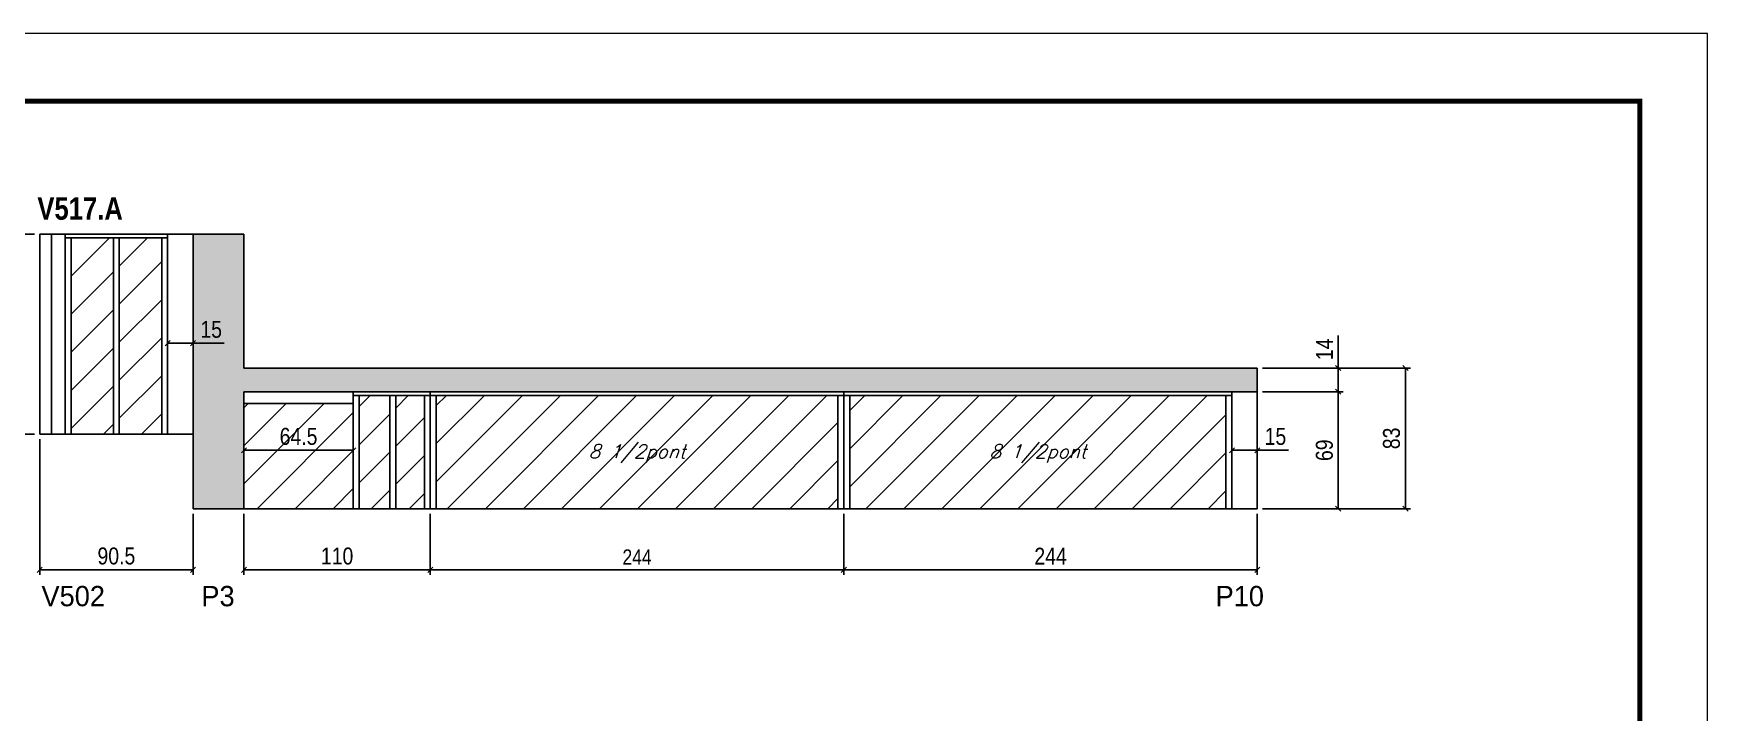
# Model space of a CAD drawing. Extents: x 13154 to 22413, y 1253 to 30260.
# Drawn here: x 15250 to 16238, y 23726 to 24126 of the extents above; entities that cross this region are included whole.
import ezdxf

# ---------------------------------------------------------------- set-up
doc = ezdxf.new("R2010")
doc.units = 0
doc.linetypes.add('DASHED', pattern=[0.75, 0.5, -0.25])
for name, color, linetype in [('5', 5, 'Continuous'), ('COTA', 241, 'Continuous'), ('NOMENCLATURA', 7, 'Continuous'), ('Painéis', 200, 'Continuous'), ('SARR_2.2x7', 40, 'Continuous'), ('SARR_3.5x7', 81, 'Continuous'), ('texto', 7, 'Continuous')]:
    doc.layers.add(name, color=color, linetype=linetype)
for name, color, linetype, lineweight in [('Folhas', 255, 'Continuous', 9), ('Hachura', 251, 'Continuous', 9), ('SARRAFO DE PRESSAO', 251, 'DASHED', 9)]:
    doc.layers.add(name, color=color, linetype=linetype, lineweight=lineweight)
doc.styles.add('COTA TECNICA', font='techl___.ttf', dxfattribs={"height": 10})
doc.styles.add('COTA TECNICA-50', font='techl___.ttf', dxfattribs={"height": 9})
doc.styles.add('Romans', font='romans.shx')
doc.styles.add('ROMAS860', font='ROMAS860.SHX')
doc.styles.add('TECNICA', font='techb___.ttf', dxfattribs={"height": 10})
doc.dimstyles.new('COTA PAINEL-50', dxfattribs={"dimtxt": 9, "dimasz": 3, "dimexe": 3, "dimexo": 3, "dimgap": 3, "dimtad": 1, "dimdec": 1, "dimzin": 12, "dimdsep": 46, "dimtxsty": 'COTA TECNICA-50', "dimblk1": 'OBLIQUE', "dimblk2": 'OBLIQUE', "dimsah": 1, "dimcen": 0.9, "dimclrd": 4, "dimclre": 4, "dimclrt": 240, "dimadec": 1, "dimazin": 3, "dimtfac": 1, "dimtdec": 1, "dimtmove": 0, "dimatfit": 3, "dimfxl": 1, "dimtolj": 1, "dimtzin": 12, "dimarcsym": 0})
doc.dimstyles.new('PAINEL', dxfattribs={"dimtxt": 10, "dimasz": 3, "dimexe": 3, "dimexo": 3, "dimgap": 3, "dimtad": 1, "dimdec": 1, "dimzin": 12, "dimdsep": 46, "dimtxsty": 'COTA TECNICA', "dimblk1": 'OBLIQUE', "dimblk2": 'OBLIQUE', "dimsah": 1, "dimcen": 0.9, "dimclrd": 4, "dimclre": 4, "dimclrt": 240, "dimadec": 1, "dimazin": 3, "dimtfac": 1, "dimtdec": 1, "dimtmove": 0, "dimatfit": 3, "dimfxl": 1, "dimtolj": 1, "dimtzin": 12, "dimarcsym": 0})

# ---------------------------------------------------------------- blocks, each defined once
blk = doc.blocks.new('9999999999')
at = {"layer": 'Folhas'}
blk.add_lwpolyline([(98138.98, 34190.21), (99623.98, 34190.21), (99623.98, 35240.21), (98138.98, 35240.21)], close=True, dxfattribs=at)
at = {"layer": 'Folhas', "color": 30, "const_width": 3}
blk.add_lwpolyline([(98213.98, 34230.21), (99583.98, 34230.21), (99583.98, 35200.21), (98213.98, 35200.21)], close=True, dxfattribs=at)
blk = doc.blocks.new('_Oblique')
at = {"color": 0, "linetype": 'ByBlock', "lineweight": -2}
blk.add_line((-0.5, -0.5), (0.5, 0.5), dxfattribs=at)
blk = doc.blocks.new('*D523')
at = {"layer": 'COTA', "color": 4, "lineweight": -2, "transparency": 16777216}
for p, q in [((15253.72, 23886.88), (15253.72, 23806.79)), ((15344.22, 23842.88), (15344.22, 23806.79)), ((15344.22, 23809.79), (15253.72, 23809.79))]:
    blk.add_line(p, q, dxfattribs=at)
at = {"layer": 'Defpoints', "color": 0, "transparency": 16777216}
for p in [(15253.72, 23889.88), (15344.22, 23845.88), (15253.72, 23809.79)]:
    blk.add_point(p, dxfattribs=at)
at = {"layer": 'COTA', "color": 4, "lineweight": -2, "transparency": 16777216, "xscale": 3, "yscale": 3, "zscale": 3, "rotation": 180}
blk.add_blockref('_Oblique', (15253.72, 23809.79), dxfattribs=at)
at = {"layer": 'COTA', "color": 4, "lineweight": -2, "transparency": 16777216, "xscale": 3, "yscale": 3, "zscale": 3}
blk.add_blockref('_Oblique', (15344.22, 23809.79), dxfattribs=at)
at = {"layer": 'COTA', "color": 240, "transparency": 16777216, "insert": (15298.97, 23817.93), "char_height": 10, "attachment_point": 5, "style": 'COTA TECNICA'}
blk.add_mtext('\\A1;90.5', dxfattribs=at)
blk = doc.blocks.new('*D524')
at = {"layer": 'COTA', "color": 4, "lineweight": -2, "transparency": 16777216}
for p, q in [((15329.22, 23945.88), (15329.22, 23940.55)), ((15344.22, 23945.88), (15344.22, 23940.55)), ((15329.22, 23943.55), (15344.22, 23943.55)), ((15344.22, 23943.55), (15362.59, 23943.55))]:
    blk.add_line(p, q, dxfattribs=at)
at = {"layer": 'Defpoints', "color": 0, "transparency": 16777216}
for p in [(15329.22, 23948.88), (15344.22, 23948.88), (15344.22, 23943.55)]:
    blk.add_point(p, dxfattribs=at)
at = {"layer": 'COTA', "color": 4, "lineweight": -2, "transparency": 16777216, "xscale": 3, "yscale": 3, "zscale": 3, "rotation": 180}
blk.add_blockref('_Oblique', (15329.22, 23943.55), dxfattribs=at)
at = {"layer": 'COTA', "color": 4, "lineweight": -2, "transparency": 16777216, "xscale": 3, "yscale": 3, "zscale": 3}
blk.add_blockref('_Oblique', (15344.22, 23943.55), dxfattribs=at)
at = {"layer": 'COTA', "color": 240, "transparency": 16777216, "insert": (15354.91, 23951.66), "char_height": 10, "attachment_point": 5, "style": 'COTA TECNICA'}
blk.add_mtext('\\A1;15', dxfattribs=at)
blk = doc.blocks.new('*D519')
at = {"layer": 'COTA', "color": 4, "linetype": 'ByBlock', "lineweight": -2, "transparency": 16777216}
for p, q in [((15484.22, 23842.88), (15484.22, 23806.79)), ((15728.22, 23842.88), (15728.22, 23806.79)), ((15728.22, 23809.79), (15484.22, 23809.79))]:
    blk.add_line(p, q, dxfattribs=at)
at = {"layer": 'Defpoints', "color": 0, "linetype": 'ByBlock', "transparency": 16777216}
for p in [(15484.22, 23845.88), (15728.22, 23845.88), (15484.22, 23809.79)]:
    blk.add_point(p, dxfattribs=at)
at = {"layer": 'COTA', "color": 4, "linetype": 'ByBlock', "lineweight": -2, "transparency": 16777216, "xscale": 3, "yscale": 3, "zscale": 3, "rotation": 180}
blk.add_blockref('_Oblique', (15484.22, 23809.79), dxfattribs=at)
at = {"layer": 'COTA', "color": 4, "linetype": 'ByBlock', "lineweight": -2, "transparency": 16777216, "xscale": 3, "yscale": 3, "zscale": 3}
blk.add_blockref('_Oblique', (15728.22, 23809.79), dxfattribs=at)
at = {"layer": 'COTA', "color": 240, "linetype": 'ByBlock', "transparency": 16777216, "insert": (15606.22, 23817.36), "char_height": 9, "attachment_point": 5, "style": 'COTA TECNICA-50'}
blk.add_mtext('\\A1;244', dxfattribs=at)
blk = doc.blocks.new('*D525')
at = {"layer": 'COTA', "color": 4, "linetype": 'ByBlock', "lineweight": -2, "transparency": 16777216}
for p, q in [((15728.22, 23842.88), (15728.22, 23806.79)), ((15972.22, 23842.88), (15972.22, 23806.79)), ((15728.22, 23809.79), (15972.22, 23809.79))]:
    blk.add_line(p, q, dxfattribs=at)
at = {"layer": 'Defpoints', "color": 0, "linetype": 'ByBlock', "transparency": 16777216}
for p in [(15728.22, 23845.88), (15972.22, 23845.88), (15972.22, 23809.79)]:
    blk.add_point(p, dxfattribs=at)
at = {"layer": 'COTA', "color": 4, "linetype": 'ByBlock', "lineweight": -2, "transparency": 16777216, "xscale": 3, "yscale": 3, "zscale": 3, "rotation": 180}
blk.add_blockref('_Oblique', (15728.22, 23809.79), dxfattribs=at)
at = {"layer": 'COTA', "color": 4, "linetype": 'ByBlock', "lineweight": -2, "transparency": 16777216, "xscale": 3, "yscale": 3, "zscale": 3}
blk.add_blockref('_Oblique', (15972.22, 23809.79), dxfattribs=at)
at = {"layer": 'COTA', "color": 240, "linetype": 'ByBlock', "transparency": 16777216, "insert": (15850.22, 23817.87), "char_height": 10, "attachment_point": 5, "style": 'COTA TECNICA'}
blk.add_mtext('\\A1;244', dxfattribs=at)
blk = doc.blocks.new('*D526')
at = {"layer": 'COTA', "color": 4, "linetype": 'ByBlock', "lineweight": -2, "transparency": 16777216}
for p, q in [((15374.22, 23842.88), (15374.22, 23806.79)), ((15484.22, 23842.88), (15484.22, 23806.79)), ((15484.22, 23809.79), (15374.22, 23809.79))]:
    blk.add_line(p, q, dxfattribs=at)
at = {"layer": 'Defpoints', "color": 0, "linetype": 'ByBlock', "transparency": 16777216}
for p in [(15374.22, 23845.88), (15484.22, 23845.88), (15374.22, 23809.79)]:
    blk.add_point(p, dxfattribs=at)
at = {"layer": 'COTA', "color": 4, "linetype": 'ByBlock', "lineweight": -2, "transparency": 16777216, "xscale": 3, "yscale": 3, "zscale": 3, "rotation": 180}
blk.add_blockref('_Oblique', (15374.22, 23809.79), dxfattribs=at)
at = {"layer": 'COTA', "color": 4, "linetype": 'ByBlock', "lineweight": -2, "transparency": 16777216, "xscale": 3, "yscale": 3, "zscale": 3}
blk.add_blockref('_Oblique', (15484.22, 23809.79), dxfattribs=at)
at = {"layer": 'COTA', "color": 240, "linetype": 'ByBlock', "transparency": 16777216, "insert": (15429.22, 23817.89), "char_height": 10, "attachment_point": 5, "style": 'COTA TECNICA'}
blk.add_mtext('\\A1;110', dxfattribs=at)
blk = doc.blocks.new('*D527')
at = {"layer": 'COTA', "color": 4, "lineweight": -2, "transparency": 16777216}
blk.add_line((15374.22, 23880.38), (15438.72, 23880.38), dxfattribs=at)
at = {"layer": 'Defpoints', "color": 0, "transparency": 16777216}
for p in [(15374.22, 23880.38), (15438.72, 23880.38), (15438.72, 23880.38)]:
    blk.add_point(p, dxfattribs=at)
at = {"layer": 'COTA', "color": 4, "lineweight": -2, "transparency": 16777216, "xscale": 3, "yscale": 3, "zscale": 3, "rotation": 180}
blk.add_blockref('_Oblique', (15374.22, 23880.38), dxfattribs=at)
at = {"layer": 'COTA', "color": 4, "lineweight": -2, "transparency": 16777216, "xscale": 3, "yscale": 3, "zscale": 3}
blk.add_blockref('_Oblique', (15438.72, 23880.38), dxfattribs=at)
at = {"layer": 'COTA', "color": 240, "transparency": 16777216, "insert": (15406.47, 23888.49), "char_height": 10, "attachment_point": 5, "style": 'COTA TECNICA'}
blk.add_mtext('\\A1;64.5', dxfattribs=at)
blk = doc.blocks.new('*D528')
at = {"layer": 'COTA', "color": 4, "lineweight": -2, "transparency": 16777216}
for p, q in [((15250.72, 24007.88), (15236.41, 24007.88)), ((15239.41, 24007.88), (15239.41, 23889.88)), ((15250.72, 23889.88), (15236.41, 23889.88))]:
    blk.add_line(p, q, dxfattribs=at)
at = {"layer": 'Defpoints', "color": 0, "transparency": 16777216}
for p in [(15253.72, 24007.88), (15239.41, 23889.88), (15253.72, 23889.88)]:
    blk.add_point(p, dxfattribs=at)
at = {"layer": 'COTA', "color": 4, "lineweight": -2, "transparency": 16777216, "xscale": 3, "yscale": 3, "zscale": 3}
for p, rotation in [((15239.41, 24007.88), 90), ((15239.41, 23889.88), 270)]:
    blk.add_blockref('_Oblique', p, dxfattribs=dict(at, rotation=rotation))
at = {"layer": 'COTA', "color": 240, "transparency": 16777216, "insert": (15231.31, 23948.88), "char_height": 10, "attachment_point": 5, "rotation": 90, "style": 'COTA TECNICA'}
blk.add_mtext('\\A1;118', dxfattribs=at)
blk = doc.blocks.new('*D529')
at = {"layer": 'COTA', "color": 4, "lineweight": -2, "transparency": 16777216}
for p, q in [((15957.22, 23880.38), (15972.22, 23880.38)), ((15972.22, 23880.38), (15990.59, 23880.38))]:
    blk.add_line(p, q, dxfattribs=at)
at = {"layer": 'Defpoints', "color": 0, "transparency": 16777216}
for p in [(15957.22, 23880.38), (15972.22, 23880.38), (15972.22, 23880.38)]:
    blk.add_point(p, dxfattribs=at)
at = {"layer": 'COTA', "color": 4, "lineweight": -2, "transparency": 16777216, "xscale": 3, "yscale": 3, "zscale": 3, "rotation": 180}
blk.add_blockref('_Oblique', (15957.22, 23880.38), dxfattribs=at)
at = {"layer": 'COTA', "color": 4, "lineweight": -2, "transparency": 16777216, "xscale": 3, "yscale": 3, "zscale": 3}
blk.add_blockref('_Oblique', (15972.22, 23880.38), dxfattribs=at)
at = {"layer": 'COTA', "color": 240, "transparency": 16777216, "insert": (15982.91, 23888.49), "char_height": 10, "attachment_point": 5, "style": 'COTA TECNICA'}
blk.add_mtext('\\A1;15', dxfattribs=at)
blk = doc.blocks.new('*D530')
at = {"layer": 'COTA', "color": 4, "lineweight": -2, "transparency": 16777216}
for p, q in [((15975.22, 23914.88), (16022.95, 23914.88)), ((16019.95, 23914.88), (16019.95, 23845.88)), ((15975.22, 23845.88), (16022.95, 23845.88))]:
    blk.add_line(p, q, dxfattribs=at)
at = {"layer": 'Defpoints', "color": 0, "transparency": 16777216}
for p in [(15972.22, 23914.88), (15972.22, 23845.88), (16019.95, 23845.88)]:
    blk.add_point(p, dxfattribs=at)
at = {"layer": 'COTA', "color": 4, "lineweight": -2, "transparency": 16777216, "xscale": 3, "yscale": 3, "zscale": 3}
for p, rotation in [((16019.95, 23914.88), 90), ((16019.95, 23845.88), 270)]:
    blk.add_blockref('_Oblique', p, dxfattribs=dict(at, rotation=rotation))
at = {"layer": 'COTA', "color": 240, "transparency": 16777216, "insert": (16011.82, 23880.38), "char_height": 10, "attachment_point": 5, "rotation": 90, "style": 'COTA TECNICA'}
blk.add_mtext('\\A1;69', dxfattribs=at)
blk = doc.blocks.new('*D531')
at = {"layer": 'COTA', "color": 4, "lineweight": -2, "transparency": 16777216}
for p, q in [((16019.95, 23928.88), (16019.95, 23948)), ((15975.22, 23928.88), (16022.95, 23928.88)), ((16019.95, 23914.88), (16019.95, 23928.88)), ((15975.22, 23914.88), (16022.95, 23914.88))]:
    blk.add_line(p, q, dxfattribs=at)
at = {"layer": 'Defpoints', "color": 0, "transparency": 16777216}
for p in [(15972.22, 23928.88), (16019.95, 23928.88), (15972.22, 23914.88)]:
    blk.add_point(p, dxfattribs=at)
at = {"layer": 'COTA', "color": 4, "lineweight": -2, "transparency": 16777216, "xscale": 3, "yscale": 3, "zscale": 3}
for p, rotation in [((16019.95, 23928.88), 90), ((16019.95, 23914.88), 270)]:
    blk.add_blockref('_Oblique', p, dxfattribs=dict(at, rotation=rotation))
at = {"layer": 'COTA', "color": 240, "transparency": 16777216, "insert": (16011.88, 23939.94), "char_height": 10, "attachment_point": 5, "rotation": 90, "style": 'COTA TECNICA'}
blk.add_mtext('\\A1;14', dxfattribs=at)
blk = doc.blocks.new('*D532')
at = {"layer": 'COTA', "color": 4, "lineweight": -2, "transparency": 16777216}
for p, q in [((15975.22, 23928.88), (16062.68, 23928.88)), ((16059.68, 23845.88), (16059.68, 23928.88)), ((15975.22, 23845.88), (16062.68, 23845.88))]:
    blk.add_line(p, q, dxfattribs=at)
at = {"layer": 'Defpoints', "color": 0, "transparency": 16777216}
for p in [(15972.22, 23928.88), (16059.68, 23928.88), (15972.22, 23845.88)]:
    blk.add_point(p, dxfattribs=at)
at = {"layer": 'COTA', "color": 4, "lineweight": -2, "transparency": 16777216, "xscale": 3, "yscale": 3, "zscale": 3}
for p, rotation in [((16059.68, 23928.88), 90), ((16059.68, 23845.88), 270)]:
    blk.add_blockref('_Oblique', p, dxfattribs=dict(at, rotation=rotation))
at = {"layer": 'COTA', "color": 240, "transparency": 16777216, "insert": (16051.44, 23887.38), "char_height": 10, "attachment_point": 5, "rotation": 90, "style": 'COTA TECNICA'}
blk.add_mtext('\\A1;83', dxfattribs=at)

msp = doc.modelspace()

# ---------------------------------------------------------------- hatches: boundary and pattern name
at = {"layer": 'COTA'}
h = msp.add_hatch(dxfattribs=at)
h.set_pattern_fill('AR-CONC', color=256, scale=0.03)
h.paths.add_polyline_path([(15344.22, 23889.88), (15344.22, 23845.88), (15374.22, 23845.88), (15374.22, 23914.88), (15972.22, 23914.88), (15972.22, 23928.88), (15374.22, 23928.88), (15374.22, 24007.88), (15344.22, 24007.88)])
at = {"layer": 'Hachura', "linetype": 'ByBlock'}
h = msp.add_hatch(dxfattribs=at)
h.set_pattern_fill('ANSI31', color=256, scale=5)
h.paths.add_polyline_path([(15297.19, 24005.68), (15272.22, 24005.68), (15272.22, 23889.88), (15297.19, 23889.88)])
h.paths.add_polyline_path([(15300.69, 23889.88), (15325.72, 23889.88), (15325.72, 24005.68), (15300.69, 24005.68)])
h = msp.add_hatch(dxfattribs=at)
h.set_pattern_fill('ANSI31', color=256, scale=5)
h.paths.add_polyline_path([(15438.72, 23845.88), (15438.72, 23907.88), (15374.22, 23907.88), (15374.22, 23845.88)])
h.paths.add_polyline_path([(15460.29, 23912.68), (15442.22, 23912.68), (15442.22, 23845.88), (15460.29, 23845.88)])
h.paths.add_polyline_path([(15480.72, 23912.68), (15463.79, 23912.68), (15463.79, 23845.88), (15480.72, 23845.88)])
h.paths.add_polyline_path([(15724.72, 23845.88), (15724.72, 23912.68), (15487.72, 23912.68), (15487.72, 23845.88)])
h.paths.add_polyline_path([(15953.72, 23845.88), (15953.72, 23912.68), (15731.72, 23912.68), (15731.72, 23845.88)])

# ---------------------------------------------------------------- linework, layer by layer
at = {"layer": 'COTA'}
for p, q in [((15344.22, 24007.88), (15374.22, 24007.88)), ((15374.22, 24007.88), (15374.22, 23928.88)), ((15374.22, 23928.88), (15972.22, 23928.88)), ((15972.22, 23914.88), (15972.22, 23928.88)), ((15344.22, 23845.88), (15344.22, 23889.88)), ((15374.22, 23845.88), (15344.22, 23845.88))]:
    msp.add_line(p, q, dxfattribs=at)
at = {"layer": 'Painéis', "linetype": 'Continuous'}
for p, q in [((15344.22, 24007.88), (15253.72, 24007.88)), ((15253.72, 24007.88), (15253.72, 23889.88)), ((15344.22, 23889.88), (15344.22, 24007.88)), ((15972.22, 23914.88), (15374.22, 23914.88)), ((15374.22, 23845.88), (15374.22, 23914.88)), ((15484.22, 23845.88), (15484.22, 23914.88)), ((15728.22, 23845.88), (15728.22, 23914.88)), ((15972.22, 23845.88), (15972.22, 23914.88)), ((15253.72, 23889.88), (15344.22, 23889.88)), ((15374.22, 23845.88), (15972.22, 23845.88))]:
    msp.add_line(p, q, dxfattribs=at)
at = {"layer": 'SARR_2.2x7', "linetype": 'Continuous'}
for p, q in [((15260.72, 24007.88), (15260.72, 23889.88)), ((15329.22, 24005.68), (15268.72, 24005.68)), ((15438.72, 23907.88), (15374.22, 23907.88)), ((15484.22, 23912.68), (15438.72, 23912.68)), ((15728.22, 23912.68), (15484.22, 23912.68)), ((15957.22, 23912.68), (15728.22, 23912.68))]:
    msp.add_line(p, q, dxfattribs=at)
at = {"layer": 'SARR_3.5x7'}
for p, q in [((15268.72, 24007.88), (15268.72, 23889.88)), ((15272.22, 24005.68), (15272.22, 23889.88)), ((15297.19, 24005.68), (15297.19, 23889.88)), ((15300.69, 24005.68), (15300.69, 23889.88)), ((15325.72, 24005.68), (15325.72, 23889.88)), ((15329.22, 24007.88), (15329.22, 23889.88)), ((15438.72, 23914.88), (15438.72, 23845.88)), ((15442.22, 23912.68), (15442.22, 23845.88)), ((15460.29, 23912.68), (15460.29, 23845.88)), ((15463.79, 23912.68), (15463.79, 23845.88)), ((15480.72, 23912.68), (15480.72, 23845.88)), ((15487.72, 23912.68), (15487.72, 23845.88)), ((15724.72, 23912.68), (15724.72, 23845.88)), ((15731.72, 23912.68), (15731.72, 23845.88)), ((15953.72, 23912.68), (15953.72, 23845.88)), ((15957.22, 23914.88), (15957.22, 23845.88))]:
    msp.add_line(p, q, dxfattribs=at)

# ---------------------------------------------------------------- block references
at = {"layer": 'SARRAFO DE PRESSAO', "color": 6, "linetype": 'ByBlock'}
msp.add_blockref('9999999999', (-83386.1, -11113.91), dxfattribs=at)

# ---------------------------------------------------------------- texts
at = {"layer": '5', "linetype": 'Continuous', "style": 'ROMAS860'}
for s, p in [('V502', (15254.76, 23788.32)), ('P3', (15349.11, 23788.32)), ('P10', (15947.59, 23788.32))]:
    msp.add_text(s, height=12, rotation=359.99996, dxfattribs=at).set_placement(p)
at = {"layer": 'NOMENCLATURA', "style": 'TECNICA'}
msp.add_text('V517.A', height=13.2, dxfattribs=at).set_placement((15252.34, 24016.4))
at = {"layer": 'texto', "color": 2, "char_height": 8, "attachment_point": 5, "style": 'Romans'}
for insert in [(15606.22, 23878.38), (15842.72, 23878.38)]:
    msp.add_mtext('{\\Q19;\\C256;8 1/2pont}', dxfattribs=dict(at, insert=insert))

# ---------------------------------------------------------------- dimensions: what is measured, and where the dimension line sits
at = {"layer": 'COTA'}
for base, p1, p2, picture, middle in [((15239.41, 23889.88), (15253.72, 24007.88), (15253.72, 23889.88), '*D528', (15231.31, 23948.88)), ((16019.95, 23928.88), (15972.22, 23914.88), (15972.22, 23928.88), '*D531', (16011.88, 23939.94)), ((16059.68, 23928.88), (15972.22, 23845.88), (15972.22, 23928.88), '*D532', (16051.44, 23887.38)), ((16019.95, 23845.88), (15972.22, 23914.88), (15972.22, 23845.88), '*D530', (16011.82, 23880.38))]:
    dim = msp.add_linear_dim(base=base, p1=p1, p2=p2, angle=90, dimstyle='PAINEL', dxfattribs=at)
    dim.commit()
    dim.dimension.update_dxf_attribs({"geometry": picture, "text_midpoint": middle})
for base, p1, p2, picture, middle in [((15344.22, 23943.55), (15329.22, 23948.88), (15344.22, 23948.88), '*D524', (15354.91, 23951.66)), ((15253.72, 23809.79), (15344.22, 23845.88), (15253.72, 23889.88), '*D523', (15298.97, 23817.93)), ((15438.72, 23880.38), (15374.22, 23880.38), (15438.72, 23880.38), '*D527', (15406.47, 23888.49)), ((15972.22, 23880.38), (15957.22, 23880.38), (15972.22, 23880.38), '*D529', (15982.91, 23888.49))]:
    dim = msp.add_linear_dim(base=base, p1=p1, p2=p2, dimstyle='PAINEL', dxfattribs=at)
    dim.commit()
    dim.dimension.update_dxf_attribs({"geometry": picture, "text_midpoint": middle})
at = {"layer": 'COTA', "linetype": 'ByBlock'}
dim = msp.add_linear_dim(base=(15374.22, 23809.79), p1=(15484.22, 23845.88), p2=(15374.22, 23845.88), angle=180, dimstyle='PAINEL', dxfattribs=at)
dim.commit()
dim.dimension.update_dxf_attribs({"geometry": '*D526', "text_midpoint": (15429.22, 23817.89)})
dim = msp.add_linear_dim(base=(15484.22, 23809.79), p1=(15728.22, 23845.88), p2=(15484.22, 23845.88), dimstyle='COTA PAINEL-50', override={"dimarcsym": 1}, dxfattribs=at)
dim.commit()
dim.dimension.update_dxf_attribs({"geometry": '*D519', "text_midpoint": (15606.22, 23817.36)})
dim = msp.add_linear_dim(base=(15972.22, 23809.79), p1=(15728.22, 23845.88), p2=(15972.22, 23845.88), dimstyle='PAINEL', dxfattribs=at)
dim.commit()
dim.dimension.update_dxf_attribs({"geometry": '*D525', "text_midpoint": (15850.22, 23817.87)})

doc.saveas('drawing.dxf')
